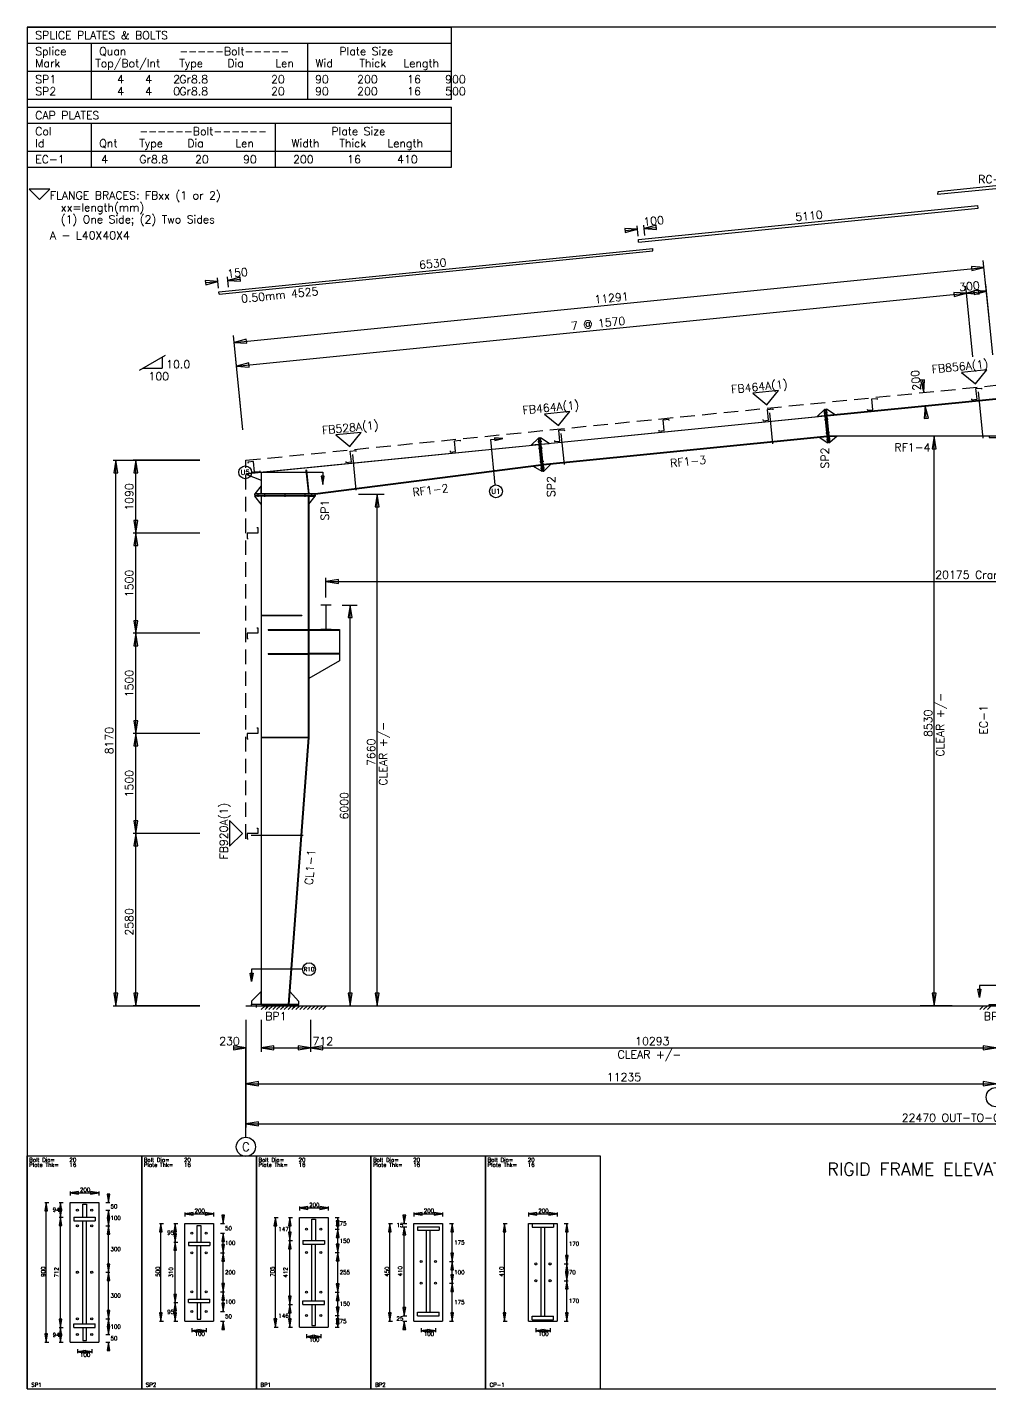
# Model space of a CAD drawing. Extents: x 0 to 28843, y 0 to 20396.
# Drawn here: x 0 to 14421, y 0 to 20396 of the extents above; entities that cross this region are included whole.
import ezdxf
from ezdxf.enums import TextEntityAlignment as Align

# ---------------------------------------------------------------- set-up
doc = ezdxf.new("R2010")
doc.units = 0
doc.linetypes.add('CONTIN', pattern=[0])
doc.linetypes.add('DASHED', pattern=[327.04, 218.04, -109])
doc.layers.get('0').update_dxf_attribs({"linetype": 'CONTIN'})
for name, color, linetype in [('1', 7, 'CONTIN'), ('10', 10, 'CONTIN'), ('11', 7, 'CONTIN'), ('12', 6, 'CONTIN'), ('13', 1, 'CONTIN'), ('14', 7, 'CONTIN'), ('15', 7, 'CONTIN'), ('2', 6, 'CONTIN'), ('22', 7, 'CONTIN'), ('3', 7, 'CONTIN'), ('5', 5, 'DASHED'), ('7', 7, 'CONTIN')]:
    doc.layers.add(name, color=color, linetype=linetype)
doc.styles.add('SIMPLEX', font='SIMPLEX')

# ---------------------------------------------------------------- blocks, each defined once
blk = doc.blocks.new('ARROWF')
for p, q in [((0, 0), (-187, 31)), ((-187, 31), (-187, -31)), ((-187, -31), (0, 0))]:
    blk.add_line(p, q)
blk = doc.blocks.new('EPBLK1')
for p, q in [((0, 0), (0, 1744.29041)), ((0, 1744.29041), (858.410645, 1744.29041)), ((858.410645, 1744.29041), (858.410645, 0)), ((321.903992, 348.858063), (321.903992, 1395.43237)), ((321.903992, 1395.43237), (536.506653, 1395.43237)), ((415.578033, 1286.12354), (415.578033, 1383.61755)), ((415.578033, 1383.61755), (442.832611, 1383.61755)), ((442.832611, 1383.61755), (442.832611, 1286.12354)), ((536.506653, 1395.43237), (536.506653, 348.858063)), ((348.729309, 1286.12354), (509.681335, 1286.12354)), ((348.729309, 1286.12354), (348.729309, 1258.86902)), ((348.729309, 1258.86902), (509.681335, 1258.86902)), ((415.578033, 485.421539), (415.578033, 1258.86902)), ((442.832611, 485.421539), (442.832611, 1258.86902)), ((509.681335, 1286.12354), (509.681335, 1258.86902)), ((348.729309, 485.421539), (509.681335, 485.421539)), ((348.729309, 458.167023), (348.729309, 485.421539)), ((348.729309, 458.167023), (509.681335, 458.167023)), ((415.578033, 458.167023), (415.578033, 360.67273)), ((442.832611, 360.67273), (442.832611, 458.167023)), ((509.681335, 458.167023), (509.681335, 485.421539)), ((321.903992, 348.858063), (536.506653, 348.858063)), ((415.578033, 360.67273), (442.832611, 360.67273)), ((0, 0), (858.410645, 0))]:
    blk.add_line(p, q)
for centre in [(375.554657, 1337.28943), (482.855988, 1337.28943), (375.554657, 1221.0033), (482.855988, 1221.0033), (375.554657, 872.145203), (482.855988, 872.145203), (375.554657, 523.287109), (482.855988, 523.287109), (375.554657, 407.001038), (482.855988, 407.001038)]:
    blk.add_circle(centre, 7.494998)
at = {"layer": '2'}
for p, q in [((321.903992, 1477.74097), (321.903992, 1447.76099)), ((321.903992, 1467.74768), (536.506653, 1467.74768)), ((536.506653, 1477.74097), (536.506653, 1447.76099)), ((608.822022, 1395.43237), (608.822022, 1455.33228)), ((132.030701, 1395.43237), (162.010696, 1395.43237)), ((142.024033, 348.858063), (142.024033, 1395.43237)), ((239.595276, 1395.43237), (269.575287, 1395.43237)), ((249.588608, 1286.12341), (249.588608, 1395.43237)), ((588.835388, 1395.43237), (618.815369, 1395.43237)), ((588.835388, 1337.28943), (618.815369, 1337.28943)), ((588.835388, 1337.28943), (618.815369, 1337.28943)), ((608.822022, 1221.0033), (608.822022, 1337.28943)), ((608.822022, 1277.3894), (608.822022, 1337.28943)), ((239.595276, 1286.12341), (269.575287, 1286.12341)), ((239.595276, 1286.12341), (269.575287, 1286.12341)), ((249.588608, 458.166931), (249.588608, 1286.12341)), ((588.835388, 1221.0033), (618.815369, 1221.0033)), ((588.835388, 1221.0033), (618.815369, 1221.0033)), ((608.822022, 872.145203), (608.822022, 1221.0033)), ((588.835388, 872.145203), (618.815369, 872.145203)), ((588.835388, 872.145203), (618.815369, 872.145203)), ((608.822022, 523.287109), (608.822022, 872.145203)), ((588.835388, 523.287109), (618.815369, 523.287109)), ((588.835388, 523.287109), (618.815369, 523.287109)), ((608.822022, 407.001038), (608.822022, 523.287109)), ((239.595276, 458.166931), (269.575287, 458.166931)), ((239.595276, 458.166931), (269.575287, 458.166931)), ((249.588608, 348.858063), (249.588608, 458.166931)), ((608.822022, 407.001038), (608.822022, 466.901062)), ((132.030701, 348.858063), (162.010696, 348.858063)), ((239.595276, 348.858063), (269.575287, 348.858063)), ((588.835388, 407.001038), (618.815369, 407.001038)), ((588.835388, 407.001038), (618.815369, 407.001038)), ((588.835388, 348.858063), (618.815369, 348.858063)), ((608.822022, 288.958038), (608.822022, 348.858063)), ((375.554657, 296.529358), (375.554657, 266.549347)), ((375.554657, 276.542694), (482.856018, 276.542694)), ((482.856018, 296.529358), (482.856018, 266.549347))]:
    blk.add_line(p, q, dxfattribs=at)
at = {"layer": '2', "xscale": 0.333, "yscale": 0.333, "zscale": 0.333}
for p, rotation in [((321.903992, 1467.74768), 180), ((608.822022, 1395.43237), 270), ((142.024033, 1395.43237), 90), ((249.588608, 1395.43237), 89.9999847), ((249.588608, 1286.12341), 270), ((608.822022, 1337.28943), 89.9999847), ((608.822022, 1337.28943), 450), ((249.588608, 1286.12341), 89.9999847), ((608.822022, 1221.0033), 270), ((608.822022, 1221.0033), 89.9999847), ((608.822022, 872.145203), 270), ((608.822022, 872.145203), 89.9999847), ((249.588608, 458.166931), 270), ((608.822022, 523.287109), 89.9999847), ((608.822022, 523.287109), 270), ((142.024033, 348.858063), 270), ((249.588608, 458.166931), 89.9999847), ((249.588608, 348.858063), 270), ((608.822022, 407.001038), 270), ((608.822022, 407.001038), 270), ((608.822022, 348.858063), 450), ((375.554657, 276.542694), 180)]:
    blk.add_blockref('ARROWF', p, dxfattribs=dict(at, rotation=rotation))
for p in [(536.506653, 1467.74768), (482.856018, 276.542694)]:
    blk.add_blockref('ARROWF', p, dxfattribs=at)
at = {"layer": '11', "style": 'SIMPLEX'}
for s, p in [('Bolt Dia=', (14.989995, 1699.32043)), ('Plate Thk=', (14.989995, 1661.84546)), ('20', (316.059906, 1699.32043)), ('16', (316.059906, 1661.84546)), ('200', (395.477844, 1475.24268)), ('50', (623.812012, 1351.37085)), ('100', (623.812012, 1264.15637)), ('300', (623.812012, 1031.58435)), ('300', (623.812012, 682.726135)), ('100', (623.812012, 450.154114)), ('50', (623.812012, 362.939545)), ('100', (395.477844, 239.067703)), ('SP1', (29.97999, 14.989995))]:
    blk.add_text(s, height=29.97999, dxfattribs=at).set_placement(p)
for p in [(242.093628, 1340.77783), (242.093628, 403.512512)]:
    blk.add_text('94', height=29.97999, dxfattribs=at).set_placement(p, align=Align.MIDDLE_RIGHT)
blk.add_text('900', height=29.97999, rotation=90, dxfattribs=at).set_placement((134.529038, 838.417725))
blk.add_text('712', height=29.97999, rotation=90, dxfattribs=at).set_placement((242.093628, 872.145203), align=Align.BOTTOM_CENTER)
blk = doc.blocks.new('EPBLK2')
for p, q in [((0, 0), (0, 1744.29041)), ((0, 1744.29041), (858.410645, 1744.29041)), ((858.410645, 1744.29041), (858.410645, 0)), ((321.903992, 505.844177), (321.903992, 1238.44604)), ((321.903992, 1238.44604), (536.506653, 1238.44604)), ((536.506653, 1238.44604), (536.506653, 505.844177)), ((415.578033, 1099.25171), (415.578033, 1223.55957)), ((415.578033, 1223.55957), (442.832611, 1223.55957)), ((442.832611, 1223.55957), (442.832611, 1099.25171)), ((348.729309, 1099.25171), (509.681335, 1099.25171)), ((348.729309, 1099.25171), (348.729309, 1071.99719)), ((348.729309, 1071.99719), (509.681335, 1071.99719)), ((415.578033, 672.293091), (415.578033, 1071.99719)), ((442.832611, 672.293091), (442.832611, 1071.99719)), ((509.681335, 1099.25171), (509.681335, 1071.99719)), ((348.729309, 672.293091), (509.681335, 672.293091)), ((348.729309, 645.038574), (348.729309, 672.293091)), ((348.729309, 645.038574), (509.681335, 645.038574)), ((415.578033, 645.038452), (415.578033, 520.730713)), ((442.832611, 520.730713), (442.832611, 645.038452)), ((509.681335, 645.038574), (509.681335, 672.293091)), ((415.578033, 520.730713), (442.832611, 520.730713)), ((321.903992, 505.844177), (536.506653, 505.844177)), ((0, 0), (858.410645, 0))]:
    blk.add_line(p, q)
for centre in [(375.554657, 1165.18591), (482.855988, 1165.18591), (375.554657, 1018.66553), (482.855988, 1018.66553), (375.554657, 725.624817), (482.855988, 725.624817), (375.554657, 579.104431), (482.855988, 579.104431)]:
    blk.add_circle(centre, 7.494998)
at = {"layer": '2'}
for p, q in [((132.030701, 1238.44604), (162.010696, 1238.44604)), ((142.024033, 505.844177), (142.024033, 1238.44604)), ((239.595276, 1238.44604), (269.575287, 1238.44604)), ((249.588608, 1099.25183), (249.588608, 1238.44604)), ((321.903992, 1320.75476), (321.903992, 1290.77478)), ((321.903992, 1310.76147), (536.506653, 1310.76147)), ((536.506653, 1320.75476), (536.506653, 1290.77478)), ((588.835388, 1238.44604), (618.815369, 1238.44604)), ((608.822022, 1238.44604), (608.822022, 1298.34607)), ((588.835388, 1165.18591), (618.815369, 1165.18591)), ((588.835388, 1165.18591), (618.815369, 1165.18591)), ((608.822022, 1018.66553), (608.822022, 1165.18591)), ((608.822022, 1105.28589), (608.822022, 1165.18591)), ((239.595276, 1099.25183), (269.575287, 1099.25183)), ((239.595276, 1099.25183), (269.575287, 1099.25183)), ((249.588608, 645.038574), (249.588608, 1099.25183)), ((588.835388, 1018.66553), (618.815369, 1018.66553)), ((588.835388, 1018.66553), (618.815369, 1018.66553)), ((608.822022, 725.624817), (608.822022, 1018.66553)), ((588.835388, 725.624817), (618.815369, 725.624817)), ((588.835388, 725.624817), (618.815369, 725.624817)), ((608.822022, 579.104431), (608.822022, 725.624817)), ((239.595276, 645.038574), (269.575287, 645.038574)), ((239.595276, 645.038574), (269.575287, 645.038574)), ((249.588608, 505.844177), (249.588608, 645.038574)), ((608.822022, 579.104431), (608.822022, 639.004456)), ((588.835388, 579.104431), (618.815369, 579.104431)), ((588.835388, 579.104431), (618.815369, 579.104431)), ((132.030701, 505.844177), (162.010696, 505.844177)), ((239.595276, 505.844177), (269.575287, 505.844177)), ((375.554657, 453.515533), (375.554657, 423.535522)), ((375.554657, 433.52887), (482.856018, 433.52887)), ((482.856018, 453.515533), (482.856018, 423.535522)), ((588.835388, 505.844177), (618.815369, 505.844177)), ((608.822022, 445.944183), (608.822022, 505.844177))]:
    blk.add_line(p, q, dxfattribs=at)
at = {"layer": '2', "xscale": 0.333, "yscale": 0.333, "zscale": 0.333}
for p, rotation in [((142.024033, 1238.44604), 90), ((249.588608, 1238.44604), 89.9999847), ((321.903992, 1310.76147), 180), ((608.822022, 1238.44604), 270), ((249.588608, 1099.25183), 270), ((608.822022, 1165.18591), 89.9999847), ((608.822022, 1165.18591), 450), ((249.588608, 1099.25183), 89.9999847), ((608.822022, 1018.66553), 270), ((608.822022, 1018.66553), 89.9999847), ((608.822022, 725.624817), 89.9999847), ((608.822022, 725.624817), 270), ((249.588608, 645.038574), 89.9999847), ((249.588608, 645.038574), 270), ((608.822022, 579.104431), 270), ((608.822022, 579.104431), 270), ((142.024033, 505.844177), 270), ((249.588608, 505.844177), 270), ((375.554657, 433.52887), 180), ((608.822022, 505.844177), 450)]:
    blk.add_blockref('ARROWF', p, dxfattribs=dict(at, rotation=rotation))
for p in [(536.506653, 1310.76147), (482.856018, 433.52887)]:
    blk.add_blockref('ARROWF', p, dxfattribs=at)
at = {"layer": '11', "style": 'SIMPLEX'}
for s, p in [('Bolt Dia=', (14.989995, 1699.32043)), ('Plate Thk=', (14.989995, 1661.84546)), ('20', (316.059906, 1699.32043)), ('16', (316.059906, 1661.84546)), ('200', (395.477844, 1318.25647)), ('50', (623.812012, 1186.82605)), ('100', (623.812012, 1076.93579)), ('200', (623.812012, 857.155212)), ('100', (623.812012, 637.374634)), ('50', (623.812012, 527.484375)), ('100', (395.477844, 396.053864)), ('SP2', (29.97999, 14.989995))]:
    blk.add_text(s, height=29.97999, dxfattribs=at).set_placement(p)
for p in [(242.093628, 1168.849), (242.093628, 575.441406)]:
    blk.add_text('95', height=29.97999, dxfattribs=at).set_placement(p, align=Align.MIDDLE_RIGHT)
blk.add_text('500', height=29.97999, rotation=90, dxfattribs=at).set_placement((134.529038, 838.417725))
blk.add_text('310', height=29.97999, rotation=90, dxfattribs=at).set_placement((242.093628, 872.145203), align=Align.BOTTOM_CENTER)
blk = doc.blocks.new('EPBLK3')
for p, q in [((0, 0), (0, 1744.29041)), ((0, 1744.29041), (858.410645, 1744.29041)), ((858.410645, 1744.29041), (858.410645, 0)), ((321.903992, 462.347412), (321.903992, 1281.94299)), ((321.903992, 1281.94299), (536.506653, 1281.94299)), ((415.578033, 1111.00256), (415.578033, 1270.12842)), ((415.578033, 1270.12842), (442.832611, 1270.12842)), ((442.832611, 1270.12842), (442.832611, 1111.00256)), ((536.506653, 1281.94299), (536.506653, 462.347412)), ((348.729309, 1111.00256), (509.681335, 1111.00256)), ((348.729309, 1111.00256), (348.729309, 1083.74805)), ((348.729309, 1083.74805), (509.681335, 1083.74805)), ((415.578033, 659.135437), (415.578033, 1083.74805)), ((442.832611, 659.135437), (442.832611, 1083.74805)), ((509.681335, 1111.00256), (509.681335, 1083.74805)), ((348.729309, 659.135437), (509.681335, 659.135437)), ((348.729309, 631.88092), (348.729309, 659.135437)), ((348.729309, 631.88092), (509.681335, 631.88092)), ((415.578033, 631.88092), (415.578033, 474.162048)), ((442.832611, 474.162048), (442.832611, 631.88092)), ((509.681335, 631.88092), (509.681335, 659.135437)), ((321.903992, 462.347412), (536.506653, 462.347412)), ((415.578033, 474.162048), (442.832611, 474.162048)), ((0, 0), (858.410645, 0))]:
    blk.add_line(p, q)
for centre in [(375.554657, 1194.72839), (482.855988, 1194.72839), (375.554657, 1020.29944), (482.855988, 1020.29944), (375.554657, 723.990967), (482.855988, 723.990967), (375.554657, 549.56189), (482.855988, 549.56189)]:
    blk.add_circle(centre, 7.494998)
at = {"layer": '2'}
for p, q in [((321.903992, 1364.25171), (321.903992, 1334.27173)), ((321.903992, 1354.25842), (536.506653, 1354.25842)), ((536.506653, 1364.25171), (536.506653, 1334.27173)), ((132.030701, 1281.94299), (162.010696, 1281.94299)), ((142.024033, 462.347412), (142.024033, 1281.94299)), ((239.595276, 1281.94299), (269.575287, 1281.94299)), ((249.588608, 1111.00256), (249.588608, 1281.94299)), ((588.835388, 1281.94299), (618.815369, 1281.94299)), ((608.822022, 1194.72839), (608.822022, 1281.94299)), ((588.835388, 1194.72839), (618.815369, 1194.72839)), ((588.835388, 1194.72839), (618.815369, 1194.72839)), ((608.822022, 1020.29944), (608.822022, 1194.72839)), ((239.595276, 1111.00256), (269.575287, 1111.00256)), ((239.595276, 1111.00256), (269.575287, 1111.00256)), ((249.588608, 631.880859), (249.588608, 1111.00256)), ((588.835388, 1020.29944), (618.815369, 1020.29944)), ((588.835388, 1020.29944), (618.815369, 1020.29944)), ((608.822022, 723.990967), (608.822022, 1020.29944)), ((588.835388, 723.990967), (618.815369, 723.990967)), ((588.835388, 723.990967), (618.815369, 723.990967)), ((608.822022, 549.56189), (608.822022, 723.990967)), ((239.595276, 631.880859), (269.575287, 631.880859)), ((239.595276, 631.880859), (269.575287, 631.880859)), ((249.588608, 462.347412), (249.588608, 631.880859)), ((588.835388, 549.56189), (618.815369, 549.56189)), ((588.835388, 549.56189), (618.815369, 549.56189)), ((608.822022, 462.347412), (608.822022, 549.56189)), ((132.030701, 462.347412), (162.010696, 462.347412)), ((239.595276, 462.347412), (269.575287, 462.347412)), ((375.554657, 410.018677), (375.554657, 380.038666)), ((482.856018, 410.018677), (482.856018, 380.038666)), ((588.835388, 462.347412), (618.815369, 462.347412)), ((375.554657, 390.032013), (482.856018, 390.032013))]:
    blk.add_line(p, q, dxfattribs=at)
at = {"layer": '2', "xscale": 0.333, "yscale": 0.333, "zscale": 0.333}
for p, rotation in [((321.903992, 1354.25842), 180), ((142.024033, 1281.94299), 90), ((249.588608, 1281.94299), 89.9999847), ((608.822022, 1281.94299), 89.9999847), ((608.822022, 1194.72839), 270), ((249.588608, 1111.00256), 270), ((608.822022, 1194.72839), 89.9999847), ((249.588608, 1111.00256), 89.9999847), ((608.822022, 1020.29944), 89.9999847), ((608.822022, 1020.29944), 270), ((608.822022, 723.990967), 89.9999847), ((608.822022, 723.990967), 270), ((249.588608, 631.880859), 89.9999847), ((249.588608, 631.880859), 270), ((142.024033, 462.347412), 270), ((249.588608, 462.347412), 270), ((608.822022, 549.56189), 89.9999847), ((608.822022, 549.56189), 270), ((608.822022, 462.347412), 270), ((375.554657, 390.032013), 180)]:
    blk.add_blockref('ARROWF', p, dxfattribs=dict(at, rotation=rotation))
for p in [(536.506653, 1354.25842), (482.856018, 390.032013)]:
    blk.add_blockref('ARROWF', p, dxfattribs=at)
at = {"layer": '11', "style": 'SIMPLEX'}
for s, p in [('Bolt Dia=', (14.989995, 1699.32043)), ('Plate Thk=', (14.989995, 1661.84546)), ('20', (316.059906, 1699.32043)), ('16', (316.059906, 1661.84546)), ('200', (395.477844, 1361.75342)), ('75', (623.812012, 1223.3457)), ('150', (623.812012, 1092.52405)), ('255', (623.812012, 857.155212)), ('150', (623.812012, 621.786438)), ('75', (623.812012, 490.964691)), ('100', (395.477844, 352.557007)), ('BP1', (29.97999, 14.989995))]:
    blk.add_text(s, height=29.97999, dxfattribs=at).set_placement(p)
for s, p in [('147', (242.093628, 1196.47278)), ('146', (242.093628, 547.114136))]:
    blk.add_text(s, height=29.97999, dxfattribs=at).set_placement(p, align=Align.MIDDLE_RIGHT)
blk.add_text('705', height=29.97999, rotation=90, dxfattribs=at).set_placement((134.529038, 838.417725))
blk.add_text('412', height=29.97999, rotation=90, dxfattribs=at).set_placement((242.093628, 871.44165), align=Align.BOTTOM_CENTER)
blk = doc.blocks.new('EPBLK4')
for p, q in [((0, 0), (0, 1744.29041)), ((0, 1744.29041), (858.410645, 1744.29041)), ((858.410645, 1744.29041), (858.410645, 0)), ((321.903992, 505.844177), (321.903992, 1238.44604)), ((321.903992, 1238.44604), (536.506653, 1238.44604)), ((536.506653, 1238.44604), (536.506653, 505.844177)), ((348.729309, 1214.02612), (509.681335, 1214.02612)), ((348.729309, 1214.02612), (348.729309, 1186.77148)), ((348.729309, 1186.77148), (509.681335, 1186.77148)), ((415.578033, 573.798828), (415.578033, 1186.77148)), ((442.832611, 573.798828), (442.832611, 1186.77148)), ((509.681335, 1214.02612), (509.681335, 1186.77148)), ((348.729309, 573.798828), (509.681335, 573.798828)), ((348.729309, 546.544312), (348.729309, 573.798828)), ((348.729309, 546.544312), (509.681335, 546.544312)), ((509.681335, 546.544312), (509.681335, 573.798828)), ((321.903992, 505.844177), (536.506653, 505.844177)), ((0, 0), (858.410645, 0))]:
    blk.add_line(p, q)
for centre in [(375.554657, 953.545471), (482.855988, 953.545471), (375.554657, 790.744934), (482.855988, 790.744934)]:
    blk.add_circle(centre, 7.494998)
at = {"layer": '2'}
for p, q in [((132.030701, 1238.44604), (162.010696, 1238.44604)), ((142.024033, 505.844177), (142.024033, 1238.44604)), ((239.595276, 1238.44604), (269.575287, 1238.44604)), ((249.588608, 1238.44604), (249.588638, 1298.34607)), ((321.903992, 1320.75476), (321.903992, 1290.77478)), ((321.903992, 1310.76147), (536.506653, 1310.76147)), ((536.506653, 1320.75476), (536.506653, 1290.77478)), ((588.835388, 1238.44604), (618.815369, 1238.44604)), ((608.822022, 953.545471), (608.822022, 1238.44604)), ((239.595276, 1214.02612), (269.575287, 1214.02612)), ((239.595276, 1214.02612), (269.575287, 1214.02612)), ((249.588593, 1154.1261), (249.588608, 1214.02612)), ((249.588608, 546.544312), (249.588608, 1214.02612)), ((588.835388, 953.545471), (618.815369, 953.545471)), ((588.835388, 953.545471), (618.815369, 953.545471)), ((608.822022, 790.744934), (608.822022, 953.545471)), ((588.835388, 790.744934), (618.815369, 790.744934)), ((588.835388, 790.744934), (618.815369, 790.744934)), ((608.822022, 505.844177), (608.822022, 790.744934)), ((239.595276, 546.544312), (269.575287, 546.544312)), ((239.595276, 546.544312), (269.575287, 546.544312)), ((249.588608, 546.544312), (249.588638, 606.444336)), ((132.030701, 505.844177), (162.010696, 505.844177)), ((239.595276, 505.844177), (269.575287, 505.844177)), ((249.588593, 445.944183), (249.588608, 505.844177)), ((375.554657, 453.515533), (375.554657, 423.535522)), ((375.554657, 433.52887), (482.856018, 433.52887)), ((482.856018, 453.515533), (482.856018, 423.535522)), ((588.835388, 505.844177), (618.815369, 505.844177))]:
    blk.add_line(p, q, dxfattribs=at)
at = {"layer": '2', "xscale": 0.333, "yscale": 0.333, "zscale": 0.333}
for p, rotation in [((142.024033, 1238.44604), 90), ((249.588608, 1238.44604), 270), ((321.903992, 1310.76147), 180), ((608.822022, 1238.44604), 89.9999847), ((249.588608, 1214.02612), 89.9999847), ((249.588608, 1214.02612), 450), ((608.822022, 953.545471), 89.9999847), ((608.822022, 953.545471), 270), ((608.822022, 790.744934), 270), ((608.822022, 790.744934), 89.9999847), ((142.024033, 505.844177), 270), ((249.588608, 546.544312), 270), ((249.588608, 546.544312), 270), ((608.822022, 505.844177), 270), ((249.588608, 505.844177), 450), ((375.554657, 433.52887), 180)]:
    blk.add_blockref('ARROWF', p, dxfattribs=dict(at, rotation=rotation))
for p in [(536.506653, 1310.76147), (482.856018, 433.52887)]:
    blk.add_blockref('ARROWF', p, dxfattribs=at)
at = {"layer": '11', "style": 'SIMPLEX'}
for s, p in [('Bolt Dia=', (14.989995, 1699.32043)), ('Plate Thk=', (14.989995, 1661.84546)), ('20', (316.059906, 1699.32043)), ('16', (316.059906, 1661.84546)), ('200', (395.477844, 1318.25647)), ('175', (623.812012, 1081.00586)), ('100', (623.812012, 857.155212)), ('175', (623.812012, 633.304626)), ('100', (395.477844, 396.053864)), ('BP2', (29.97999, 14.989995))]:
    blk.add_text(s, height=29.97999, dxfattribs=at).set_placement(p)
for s, p in [('15', (242.093628, 1226.23608)), ('25', (242.093628, 526.194214))]:
    blk.add_text(s, height=29.97999, dxfattribs=at).set_placement(p, align=Align.MIDDLE_RIGHT)
blk.add_text('450', height=29.97999, rotation=90, dxfattribs=at).set_placement((134.529038, 838.417725))
blk.add_text('410', height=29.97999, rotation=90, dxfattribs=at).set_placement((242.093628, 880.285278), align=Align.BOTTOM_CENTER)
blk = doc.blocks.new('EPBLK5')
for p, q in [((0, 0), (0, 1744.29041)), ((0, 1744.29041), (858.410645, 1744.29041)), ((858.410645, 1744.29041), (858.410645, 0)), ((321.903992, 505.844177), (321.903992, 1238.44604)), ((321.903992, 1238.44604), (536.506653, 1238.44604)), ((348.729309, 1238.44604), (509.681335, 1238.44604)), ((348.729309, 1238.44604), (348.729309, 1211.19153)), ((509.681335, 1238.44604), (509.681335, 1211.19153)), ((536.506653, 1238.44604), (536.506653, 505.844177)), ((348.729309, 1211.19153), (509.681335, 1211.19153)), ((415.578033, 542.926331), (415.578033, 1211.19153)), ((442.832611, 542.926331), (442.832611, 1211.19153)), ((348.729309, 542.926331), (509.681335, 542.926331)), ((348.729309, 515.671814), (348.729309, 542.926331)), ((348.729309, 515.671814), (509.681335, 515.671814)), ((509.681335, 515.671814), (509.681335, 542.926331)), ((321.903992, 505.844177), (536.506653, 505.844177)), ((0, 0), (858.410645, 0))]:
    blk.add_line(p, q)
for centre in [(375.554657, 934.684387), (482.855988, 934.684387), (375.554657, 809.606018), (482.855988, 809.606018)]:
    blk.add_circle(centre, 7.494998)
at = {"layer": '2'}
for p, q in [((132.030701, 1238.44604), (162.010696, 1238.44604)), ((142.024033, 505.844177), (142.024033, 1238.44604)), ((321.903992, 1320.75476), (321.903992, 1290.77478)), ((321.903992, 1310.76147), (536.506653, 1310.76147)), ((536.506653, 1320.75476), (536.506653, 1290.77478)), ((588.835388, 1238.44604), (618.815369, 1238.44604)), ((608.822022, 934.684387), (608.822022, 1238.44604)), ((588.835388, 934.684387), (618.815369, 934.684387)), ((588.835388, 934.684387), (618.815369, 934.684387)), ((608.822022, 809.606018), (608.822022, 934.684387)), ((588.835388, 809.606018), (618.815369, 809.606018)), ((588.835388, 809.606018), (618.815369, 809.606018)), ((608.822022, 505.844177), (608.822022, 809.606018)), ((132.030701, 505.844177), (162.010696, 505.844177)), ((375.554657, 453.515533), (375.554657, 423.535522)), ((375.554657, 433.52887), (482.856018, 433.52887)), ((482.856018, 453.515533), (482.856018, 423.535522)), ((588.835388, 505.844177), (618.815369, 505.844177))]:
    blk.add_line(p, q, dxfattribs=at)
at = {"layer": '2', "xscale": 0.333, "yscale": 0.333, "zscale": 0.333}
for p, rotation in [((142.024033, 1238.44604), 90), ((321.903992, 1310.76147), 180), ((608.822022, 1238.44604), 89.9999847), ((608.822022, 934.684387), 89.9999847), ((608.822022, 934.684387), 270), ((608.822022, 809.606018), 270), ((608.822022, 809.606018), 89.9999847), ((142.024033, 505.844177), 270), ((608.822022, 505.844177), 270), ((375.554657, 433.52887), 180)]:
    blk.add_blockref('ARROWF', p, dxfattribs=dict(at, rotation=rotation))
for p in [(536.506653, 1310.76147), (482.856018, 433.52887)]:
    blk.add_blockref('ARROWF', p, dxfattribs=at)
at = {"layer": '11', "style": 'SIMPLEX'}
for s, p in [('Bolt Dia=', (14.989995, 1699.32043)), ('Plate Thk=', (14.989995, 1661.84546)), ('20', (316.059906, 1699.32043)), ('16', (316.059906, 1661.84546)), ('200', (395.477844, 1318.25647)), ('170', (623.812012, 1071.57532)), ('70', (623.812012, 857.155212)), ('170', (623.812012, 642.735107)), ('100', (395.477844, 396.053864)), ('CP-1', (29.97999, 14.989995))]:
    blk.add_text(s, height=29.97999, dxfattribs=at).set_placement(p)
blk.add_text('410', height=29.97999, rotation=90, dxfattribs=at).set_placement((134.529038, 838.417725))
blk = doc.blocks.new('WSECTN')
for p, q in [((-76.2, 25.4), (76.2, 25.4)), ((0, 0), (0, 25.4)), ((-76.2, 0), (76.2, 0))]:
    blk.add_line(p, q)
blk = doc.blocks.new('ZCOL')
for p, q in [((10.2, 0), (0, 0)), ((0, 0), (0, -25.4)), ((10.2, -2.5), (10.2, 0)), ((-10.2, -25.4), (-10.2, -22.9)), ((0, -25.4), (-10.2, -25.4))]:
    blk.add_line(p, q)
blk = doc.blocks.new('MARKER')
for p, q in [((191.871948, 191.871948), (-191.87193, 191.871948)), ((-191.87193, 191.871948), (0, 0)), ((0, 0), (191.871948, 191.871948))]:
    blk.add_line(p, q)
blk = doc.blocks.new('CUTFRM')
for p, q in [((0, 0), (0, -25.4)), ((0, -25.4), (-182.27837, -25.4))]:
    blk.add_line(p, q)
blk = doc.blocks.new('ARROWPF')
for p, q in [((0, 0), (-125, 21)), ((-125, 21), (-125, -21)), ((-125, -21), (0, 0))]:
    blk.add_line(p, q)
blk = doc.blocks.new('FRAME1')
at = {"layer": '1'}
for p, q in [((10363.3906, 12155.2715), (11234.999, 12242.4316)), ((11234.999, 12279.9639), (10367.1816, 12193.1816)), ((10367.1816, 12193.1816), (10363.3906, 12155.2715)), ((5880.77588, 11476.5098), (10965.8135, 11985.0137)), ((5884.56641, 11438.5996), (10969.6045, 11947.1035)), ((10969.6045, 11947.1035), (10965.8135, 11985.0137)), ((5884.56641, 11438.5996), (5880.77588, 11476.5098)), ((-403.24307, 10694.9482), (6094.94775, 11344.7676)), ((-399.452, 10657.0381), (6098.73877, 11306.8574)), ((6098.73877, 11306.8574), (6094.94775, 11344.7676)), ((-399.452, 10657.0381), (-403.24307, 10694.9482)), ((10969.5957, 9195.17285), (11038.9336, 8501.79492)), ((11234.5029, 9092.45215), (8708.06738, 8839.80957)), ((8708.56543, 8834.83301), (11235, 9087.47754)), ((8708.56543, 8834.83301), (11235, 9087.47754)), ((4424.33301, 8411.43555), (8676.22656, 8836.625)), ((8676.72363, 8831.65039), (4424.83105, 8406.45996)), ((8676.72363, 8831.65039), (4424.83105, 8406.45996)), ((7844.88135, 8882.70117), (7891.31689, 8418.34766)), ((8556.82129, 8824.68457), (8666.77344, 8931.1543)), ((8676.22656, 8836.625), (8556.82129, 8824.68457)), ((8659.11133, 8880.13867), (8716.22656, 8885.84961)), ((8659.11133, 8880.13867), (8716.22656, 8885.84961)), ((8682.69434, 8932.74609), (8666.77344, 8931.1543)), ((8716.52539, 8433.63477), (8666.77344, 8931.1543)), ((8666.77344, 8931.1543), (8666.77344, 8931.1543)), ((8676.22656, 8836.625), (8666.77344, 8931.1543)), ((8669.06152, 8780.63477), (8726.17773, 8786.34668)), ((8669.06152, 8780.63477), (8726.17773, 8786.34668)), ((8676.72363, 8831.65039), (8676.22656, 8836.625)), ((8676.72363, 8831.65039), (8706.57422, 8533.13867)), ((8682.69434, 8932.74609), (8698.61426, 8934.33789)), ((8682.69434, 8932.74609), (8732.44629, 8435.22656)), ((8682.69434, 8932.74609), (8732.44629, 8435.22656)), ((8748.36621, 8436.81934), (8698.61426, 8934.33789)), ((8827.47168, 8851.74902), (8698.61426, 8934.33789)), ((8698.61426, 8934.33789), (8698.61426, 8934.33789)), ((8708.06738, 8839.80957), (8698.61426, 8934.33789)), ((8708.06738, 8839.80957), (8827.47168, 8851.74902)), ((8708.56543, 8834.83301), (8708.06738, 8839.80957)), ((8738.5752, 8534.73047), (8708.56543, 8834.83301)), ((4720.16504, 8570.22949), (4766.6001, 8105.87646)), ((8688.96289, 8581.62598), (8746.07813, 8587.33887)), ((8688.96289, 8581.62598), (8746.07813, 8587.33887)), ((10, 7970.00195), (4392.49219, 8408.25098)), ((4392.98877, 8403.27637), (10.498, 7965.02637)), ((4392.98877, 8403.27637), (236, 7987.57813)), ((4273.08691, 8396.31055), (4383.03906, 8502.78027)), ((4392.49219, 8408.25098), (4273.08691, 8396.31055)), ((4375.37695, 8451.76465), (4432.49219, 8457.47559)), ((4375.37695, 8451.76465), (4432.49219, 8457.47559)), ((4398.95898, 8504.37207), (4383.03906, 8502.78027)), ((4432.79102, 8005.26074), (4383.03906, 8502.78027)), ((4383.03906, 8502.78027), (4383.03906, 8502.78027)), ((4392.49219, 8408.25098), (4383.03906, 8502.78027)), ((4392.98877, 8403.27637), (4392.49219, 8408.25098)), ((4392.98877, 8403.27637), (4422.88672, 8104.29736)), ((4398.95898, 8504.37207), (4414.87988, 8505.96484)), ((4398.95898, 8504.37207), (4448.71191, 8006.85303)), ((4398.95898, 8504.37207), (4448.71191, 8006.85303)), ((4464.63184, 8008.44434), (4414.87988, 8505.96484)), ((4543.73633, 8423.37598), (4414.87988, 8505.96484)), ((4414.87988, 8505.96484), (4414.87988, 8505.96484)), ((4424.33301, 8411.43555), (4414.87988, 8505.96484)), ((4424.33301, 8411.43555), (4543.73633, 8423.37598)), ((4424.83105, 8406.45996), (4424.33301, 8411.43555)), ((4454.68213, 8107.94922), (4424.83105, 8406.45996)), ((8706.57422, 8533.13867), (4454.68213, 8107.94922)), ((8706.57422, 8533.13867), (4454.68213, 8107.94922)), ((4455.18018, 8102.97412), (8707.07227, 8528.16406)), ((8707.07227, 8528.16406), (8587.66797, 8516.22363)), ((8587.66797, 8516.22363), (8716.52539, 8433.63477)), ((8698.91309, 8482.12402), (8756.0293, 8487.83496)), ((8698.91309, 8482.12402), (8756.0293, 8487.83496)), ((8706.57422, 8533.13867), (8707.07227, 8528.16406)), ((8707.07227, 8528.16406), (8716.52539, 8433.63477)), ((8732.44629, 8435.22656), (8716.52539, 8433.63477)), ((8716.52539, 8433.63477), (8716.52539, 8433.63477)), ((8732.44629, 8435.22656), (8748.36621, 8436.81934)), ((8738.5752, 8534.73047), (13731.3906, 8534.73047)), ((8739.0752, 8534.73047), (13730.8877, 8534.73047)), ((8739.0752, 8534.73047), (8739.0752, 8529.73145)), ((13730.8877, 8529.73145), (8739.0752, 8529.73145)), ((8739.07617, 8529.73145), (8859.6748, 8529.73145)), ((8739.07617, 8529.73145), (8748.36621, 8436.81934)), ((8859.6748, 8529.73145), (8748.36621, 8436.81934)), ((8748.36621, 8436.81934), (8748.36621, 8436.81934)), ((11135, 8529.73047), (11135, 8513.73047)), ((11135, 8513.73047), (11334.999, 8513.73047)), ((1595.44971, 8257.75781), (1649.12158, 7721.0415)), ((4385.32813, 8352.26172), (4442.44287, 8357.97266)), ((4385.32813, 8352.26172), (4442.44287, 8357.97266)), ((4405.229, 8153.25244), (4462.34277, 8158.96533)), ((4405.229, 8153.25244), (4462.34277, 8158.96533)), ((231, 7987.07861), (1, 7964.07764)), ((1, 7964.07764), (231, 7872.07813)), ((10.498, 7965.02637), (10, 7970.00195)), ((236, 7987.07861), (231, 7987.07861)), ((231, 7987.07861), (231, 7665.38184)), ((236, 7665.38184), (236, 7987.57813)), ((236, 7665.38184), (236, 7987.07861)), ((906.162964, 8023.89355), (900.193054, 8023.29688)), ((906.162964, 8023.89355), (900.193054, 8023.29688)), ((900.193054, 8023.29688), (936.015015, 7665.08398)), ((900.193054, 8023.29688), (936.015015, 7665.08398)), ((906.162964, 8023.89355), (941.984924, 7665.68066)), ((906.162964, 8023.89355), (941.984924, 7665.68066)), ((4422.88672, 8104.29736), (1038.99988, 7665.38184)), ((4422.74219, 8104.27881), (1038.99988, 7665.38184)), ((1039.64294, 7660.42383), (4423.38477, 8099.31885)), ((4423.38477, 8099.31885), (4304.33105, 8083.87793)), ((4304.33105, 8083.87793), (4432.79102, 8005.26074)), ((4415.1792, 8053.75), (4472.29395, 8059.46045)), ((4415.1792, 8053.75), (4472.29395, 8059.46045)), ((4422.74219, 8104.27881), (4423.38477, 8099.31885)), ((4423.38477, 8099.31885), (4432.79102, 8005.26074)), ((4448.71191, 8006.85303), (4432.79102, 8005.26074)), ((4432.79102, 8005.26074), (4432.79102, 8005.26074)), ((4448.71191, 8006.85303), (4464.63184, 8008.44434)), ((4454.68213, 8107.94922), (4454.68213, 8107.94922)), ((4454.68213, 8107.94922), (4455.18018, 8102.97412)), ((4455.18018, 8102.97412), (4574.58398, 8114.91455)), ((4455.18018, 8102.97412), (4464.63184, 8008.44434)), ((4574.58398, 8114.91455), (4464.63184, 8008.44434)), ((4464.63184, 8008.44434), (4464.63184, 8008.44434)), ((231, 7785.38184), (136, 7665.38184)), ((231, 7665.38184), (231, 7785.38184)), ((1036, 7665.38184), (136, 7665.38184)), ((136, 7649.38281), (136, 7665.38184)), ((136, 7665.38184), (136, 7665.38184)), ((231, 7665.38184), (136, 7665.38184)), ((136, 7649.38281), (1036, 7649.38281)), ((136, 7649.38281), (136, 7633.38281)), ((136, 7649.38281), (1036, 7649.38281)), ((1036, 7633.38281), (136, 7633.38281)), ((229.999985, 7513.38232), (136, 7633.38281)), ((136, 7633.38281), (136, 7633.38281)), ((229.999985, 7633.38281), (136, 7633.38281)), ((186, 7620.68311), (186, 7678.08301)), ((186, 7620.68311), (186, 7678.08301)), ((236, 7633.38281), (229.999985, 7633.38281)), ((229.999985, 7633.38281), (229.999985, 16)), ((229.999985, 7633.38281), (229.999985, 7513.38232)), ((236, 7665.38184), (231, 7665.38184)), ((1038.99988, 7665.38184), (236, 7665.38184)), ((936, 7633.38281), (236, 7633.38281)), ((236, 4015.99976), (236, 7633.38281)), ((236, 16), (236, 7633.38281)), ((286, 7620.68311), (286, 7678.08301)), ((286, 7620.68311), (286, 7678.08301)), ((586, 7620.68311), (586, 7678.08301)), ((586, 7620.68311), (586, 7678.08301)), ((886, 7620.68311), (886, 7678.08301)), ((886, 7620.68311), (886, 7678.08301)), ((936, 4015.99976), (936, 7633.38281)), ((936, 7633.38281), (936, 7633.38281)), ((936, 4015.99976), (936, 7633.38281)), ((936, 7633.38281), (941.999939, 7633.38281)), ((941.984924, 7665.68066), (936.015015, 7665.08398)), ((941.984924, 7665.68066), (936.015015, 7665.08398)), ((941.999939, 7633.38281), (941.999939, 4015.99976)), ((941.999939, 7633.38281), (941.999939, 7513.38232)), ((941.999939, 7513.38232), (1036, 7633.38281)), ((941.999939, 7633.38281), (1036, 7633.38281)), ((986, 7620.68311), (986, 7678.08301)), ((986, 7620.68311), (986, 7678.08301)), ((1036, 7649.38281), (1036, 7665.38184)), ((1036, 7649.38281), (1036, 7633.38281)), ((1036, 7633.38281), (1036, 7633.38281)), ((1038.99988, 7665.38184), (1039.64294, 7660.42383)), ((236, 5850), (836, 5850)), ((236, 5850), (236, 5844)), ((236, 5850), (836, 5850)), ((236, 5850), (236, 5844)), ((236, 5844), (836, 5844)), ((236, 5844), (836, 5844)), ((836, 5850), (836, 5844)), ((836, 5850), (836, 5844)), ((336, 5634), (936, 5634)), ((336, 5634), (336, 5628)), ((336, 5634), (936, 5634)), ((336, 5634), (336, 5628)), ((336, 5628), (936, 5628)), ((336, 5628), (936, 5628)), ((936, 5634), (936, 5628)), ((936, 5634), (936, 5628)), ((941.999939, 5634), (1400, 5634)), ((941.999939, 5634), (1400, 5634)), ((941.999939, 5626), (1400, 5626)), ((941.999939, 5626), (1400, 5626)), ((1400, 5634), (1400, 5268)), ((1400, 5634), (1400, 5268)), ((336, 5274), (936, 5274)), ((336, 5274), (336, 5268)), ((336, 5274), (936, 5274)), ((336, 5274), (336, 5268)), ((336, 5268), (936, 5268)), ((336, 5268), (936, 5268)), ((936, 5274), (936, 5268)), ((936, 5274), (936, 5268)), ((1400, 5276), (941.999939, 5276)), ((1400, 5276), (941.999939, 5276)), ((1400, 5268), (941.999939, 5268)), ((1400, 5268), (941.999939, 5268)), ((1400, 5168), (941.999939, 4903.57324)), ((1400, 5268), (1400, 5168)), ((936, 4015.99976), (236, 4015.99976)), ((236, 16), (236, 4015.99976)), ((236, 4015.99976), (936, 4015.99976)), ((636, 16), (936, 4015.99976)), ((636.033997, 16.448999), (936, 4015.99976)), ((941.982971, 4015.55103), (642.017029, 16)), ((936, 4015.99976), (936, 4015.99976)), ((936, 4015.99976), (941.982971, 4015.55103)), ((936, 4015.99976), (941.999939, 4015.99976)), ((80.430809, 2553.83569), (858.875305, 2553.83545)), ((229.999985, 213), (82.999992, 66)), ((229.999985, 16), (229.999985, 213)), ((642.017029, 16), (656.700989, 211.792007)), ((656.700989, 211.792007), (787.807983, 66)), ((82.999992, 66), (82.999992, 16)), ((787.807983, 16), (82.999992, 16)), ((82.999992, 0), (82.999992, 16)), ((229.999985, 16), (82.999992, 16)), ((82.999992, 0), (787.807983, 0)), ((158, -28.700001), (158, 28.700001)), ((236, 16), (229.999985, 16)), ((236, 16), (636, 16)), ((308, -28.700001), (308, 28.700001)), ((562.807983, -28.700001), (562.807983, 28.700001)), ((636.033997, 16.448999), (642.017029, 16)), ((642.017029, 16), (787.807983, 16)), ((712.807983, -28.700001), (712.807983, 28.700001)), ((787.807983, 66), (787.807983, 16)), ((787.807983, 0), (787.807983, 16)), ((11135, 16), (11334.999, 16)), ((11135, 0), (11135, 16)), ((11135, 0), (11334.999, 0))]:
    blk.add_line(p, q, dxfattribs=at)
at = {"layer": '12'}
for p, q in [((5875.56787, 11528.5791), (5860.05566, 11683.7012)), ((5975.07178, 11538.5293), (5959.55957, 11693.6523)), ((-408.45001, 10747.0176), (-423.96225, 10902.1396)), ((-259.1944, 10761.9434), (-274.70663, 10917.0654)), ((10891.0127, 9718.05566), (10785.1396, 10776.792)), ((11189.5586, 9747.91016), (11083.6855, 10806.6475)), ((-45.441074, 8624.41016), (-151.31477, 9683.14648)), ((10581.9814, 8529.7002), (10102.3008, 8529.7002)), ((-1988.2612, 8169.99951), (-689.13208, 8169.99951)), ((-689.13208, 8169.99951), (-1688.4614, 8169.99951)), ((1686.47571, 7660.3999), (2070.21948, 7660.3999)), ((-689.13208, 7080.00049), (-1688.4614, 7080.00049)), ((1442.82861, 6000), (1667.40613, 6000)), ((-689.13208, 5580), (-1688.4614, 5580)), ((-689.13208, 4080.00024), (-1688.4614, 4080.00024)), ((-689.13208, 2580), (-1688.4614, 2580)), ((-1988.2612, 0), (-689.13208, 0)), ((-689.13208, 0), (-1688.4614, 0)), ((1686.47571, 0), (2070.21948, 0)), ((10581.9814, 0), (10102.3008, 0)), ((1442.82861, -0.000076), (1667.40613, -0.000147)), ((0, -209.31483), (0, -688.99469)), ((0, -209.31483), (0, -1226.2361)), ((0, -329.2348), (0, -1825.8361)), ((230.000015, -209.31483), (230.000015, -688.99469)), ((230.000015, -209.31483), (230.000015, -688.99469)), ((968.102356, -209.31483), (968.102356, -688.99469)), ((968.102356, -209.31483), (968.102356, -688.99469)), ((0, -1969.7397), (0, -631.43311))]:
    blk.add_line(p, q, dxfattribs=at)
at = {"layer": '13'}
for centre in [(11235, -1370.14), (0, -2113.6438)]:
    blk.add_circle(centre, 143.903961, dxfattribs=at)
at = {"layer": '2'}
for p, q in [((5686.27588, 11613.7334), (5865.2627, 11631.6328)), ((5964.7666, 11641.583), (6143.75342, 11659.4824)), ((-176.69843, 9936.9834), (11058.3018, 11060.4834)), ((11153.7617, 10105.8857), (11047.8877, 11164.6221)), ((-597.74255, 10832.1719), (-418.75537, 10850.0713)), ((-269.49973, 10864.9961), (-90.512497, 10882.8955)), ((-140.90097, 9579.00781), (11094.0996, 10702.5088)), ((-81.238541, 8982.38477), (-187.11224, 10041.1221)), ((10137.4014, 9364.51758), (10155.2998, 9185.53027)), ((10193.1006, 8807.53516), (10175.2012, 8986.52246)), ((10311.6162, 0), (10311.6162, 8529.7002)), ((-1948.2917, 0), (-1948.2917, 8169.99951)), ((-1648.4918, 0), (-1648.4918, 8169.99951)), ((1965.56213, 0), (1965.56213, 7660.3999)), ((1200, 6115.12305), (1200, 6407.29199)), ((1200, 6354.96338), (21375, 6354.96338)), ((1562.74866, -0.000114), (1562.74866, 6000)), ((0, 0), (22470, 0)), ((230.000015, 0), (1212.73987, 0)), ((230.000015, -57.561585), (287.561615, 0)), ((287.561615, -57.561585), (345.123169, 0)), ((345.123169, -57.561585), (402.684753, 0)), ((402.684753, -57.561585), (460.246307, 0)), ((460.246307, -57.561585), (517.807922, 0)), ((517.807922, -57.561585), (575.369507, 0)), ((575.369507, -57.561585), (632.931152, 0)), ((632.931152, -57.561585), (690.492737, 0)), ((690.492737, -57.561585), (748.054321, 0)), ((748.054321, -57.561585), (805.615906, 0)), ((805.615906, -57.561585), (863.177551, 0)), ((863.177551, -57.561585), (920.739136, 0)), ((920.739136, -57.561585), (978.30072, 0)), ((978.30072, -57.561585), (1035.8623, 0)), ((1035.8623, -57.561585), (1093.42395, 0)), ((1093.42395, -57.561585), (1150.9856, 0)), ((1150.9856, -57.561585), (1208.54712, 0)), ((10995.1602, 0), (11474.8398, 0)), ((10995.1602, -57.561585), (11052.7217, 0)), ((11052.7217, -57.561585), (11110.2832, 0)), ((11110.2832, -57.561585), (11167.8457, 0)), ((-179.87996, -631.43311), (0, -631.43311)), ((230.000015, -631.43311), (968.102356, -631.43311)), ((230.000015, -631.43311), (409.879974, -631.43311)), ((968.102356, -631.43311), (11235, -631.43311)), ((0, -1168.6746), (11235, -1168.6746)), ((0, -1768.2744), (22470, -1768.2744))]:
    blk.add_line(p, q, dxfattribs=at)
at = {"layer": '3'}
for p, q in [((-1594.9355, 9519.23926), (-1204.4458, 9744.68848)), ((-1254.2955, 9715.9082), (-1254.2955, 9548.02051)), ((-1545.0858, 9548.02051), (-1254.2955, 9548.02051))]:
    blk.add_line(p, q, dxfattribs=at)
at = {"layer": '5'}
for p, q in [((0, 8169.99951), (11235, 9293.5)), ((0, 2500), (0, 8169.99951))]:
    blk.add_line(p, q, dxfattribs=at)
at = {"layer": '7'}
for centre in [(-10.111792, 7990.09131), (3746.10327, 7705.28809), (946.314331, 546.842346)]:
    blk.add_circle(centre, 95.935974, dxfattribs=at)
at = {"layer": '1', "yscale": 14.4094477, "zscale": 14.4094477, "rotation": 180}
blk.add_blockref('WSECTN', (1200, 6000), dxfattribs=at)
at = {"layer": '10'}
for p, xscale, yscale, zscale, rotation in [((10954.459, 9083.59375), -8, -6.3740158, -6.3740158, 5.71059464), ((9392.15137, 8927.3623), -8, -6.3740158, -6.3740158, 5.71059464), ((6267.43604, 8614.89063), -8, -6.3740158, -6.3740158, 5.71059464), ((7829.74463, 8771.12207), -8, -6.3740158, -6.3740158, 5.71059464), ((4705.02832, 8458.65039), -8, -6.3740158, -6.3740158, 5.71059464), ((3142.7207, 8302.41992), -8, -6.3740158, -6.3740158, 5.71059464), ((127.819229, 7990.67432), 8, -6.3740077, -6.3740077, 5.71059464), ((1580.31311, 8146.17871), -8, -6.3740158, -6.3740158, 5.71059464), ((180.952225, 7080.00049), 8, -6.3740158, -6.3740158, 89.9999847), ((180.951736, 5580), 8, -6.3740158, -6.3740158, 89.9999847), ((180.951279, 4080.00024), 8, -6.3740158, -6.3740158, 89.9999847), ((180.950806, 2580), 8, -6.3740158, -6.3740158, 89.9999847)]:
    blk.add_blockref('ZCOL', p, dxfattribs=dict(at, xscale=xscale, yscale=yscale, zscale=zscale, rotation=rotation))
at = {"layer": '2'}
for p, rotation in [((5865.2627, 11631.6328), 365.710602), ((5964.7666, 11641.583), 185.710602), ((11058.3018, 11060.4834), 5.71059464), ((-418.75537, 10850.0713), 365.710602), ((-269.49973, 10864.9961), 185.710602), ((10795.5537, 10672.6543), 5.71059464), ((10795.5537, 10672.6543), 185.710602), ((11094.0996, 10702.5088), 5.71059464), ((-176.69843, 9936.9834), 185.710602), ((-140.90097, 9579.00781), 185.710602), ((10155.2998, 9185.53027), 275.710602), ((10175.2012, 8986.52246), 95.7105942), ((10311.6162, 8529.7002), 90), ((-1948.2917, 8169.99951), 90), ((-1648.4918, 8169.99951), 90), ((1965.56213, 7660.3999), 90), ((-1648.4918, 7080.00049), 270), ((-1648.4918, 7080.00049), 90), ((1200, 6354.96338), 180), ((1562.74866, 6000), 89.9999847), ((-1648.4918, 5580), 270), ((-1648.4918, 5580), 90), ((-1648.4918, 4080.00024), 270), ((-1648.4918, 4080.00024), 90), ((-1648.4918, 2580), 270), ((-1648.4918, 2580), 90), ((-1948.2917, 0), 270), ((-1648.4918, 0), 270), ((-1648.4918, 0), 270), ((1562.74866, -0.000114), 270), ((1965.56213, 0), -90), ((10311.6162, 0), -90), ((230.000015, -631.43311), 180), ((230.000015, -631.43311), 180), ((968.102356, -631.43311), 180), ((0, -1168.6746), 180), ((0, -1768.2744), 180)]:
    blk.add_blockref('ARROWF', p, dxfattribs=dict(at, rotation=rotation))
for p in [(0, -631.43311), (968.102356, -631.43311), (11235, -631.43311), (11235, -1168.6746)]:
    blk.add_blockref('ARROWF', p, dxfattribs=at)
at = {"layer": '3'}
for p, rotation in [((10931.2471, 9315.71387), 5.71059464), ((7806.53271, 9003.24219), 5.71059464), ((4681.81592, 8690.77051), 5.71059464), ((1557.10095, 8378.2998), 5.71059464), ((-52.327896, 2580), 89.9999847)]:
    blk.add_blockref('MARKER', p, dxfattribs=dict(at, rotation=rotation))
at = {"layer": '7'}
for p, yscale, zscale, rotation in [((3736.5625, 7800.74902), 26.9054661, 26.9054661, 185.710602), ((85.824181, 7990.08887), 41.9116783, 41.9116783, 90)]:
    blk.add_blockref('CUTFRM', p, dxfattribs=dict(at, yscale=yscale, zscale=zscale, rotation=rotation))
for p, rotation in [((3849.97339, 8498.8877), 365.710602), ((1150.3761, 7807.7832), 270)]:
    blk.add_blockref('ARROWPF', p, dxfattribs=dict(at, rotation=rotation))
at = {"layer": '7', "xscale": -1, "rotation": 90}
for p in [(85.826401, 364.541351), (10989.2256, 122.513512)]:
    blk.add_blockref('ARROWPF', p, dxfattribs=at)
at = {"layer": '7', "xscale": -1, "rotation": -90}
for p, yscale, zscale in [((850.378296, 546.839844), 30.1006584, 30.1006584), ((11480.7783, 304.804779), 19.3526268, 19.3526268)]:
    blk.add_blockref('CUTFRM', p, dxfattribs=dict(at, yscale=yscale, zscale=zscale))
at = {"layer": '11', "style": 'SIMPLEX'}
for s, rotation, p in [('5110', 5.71059464, (8238.1416, 11752.6191)), ('100', 5.71059464, (5960.78955, 11681.3545)), ('150', 5.71059464, (-273.47684, 10904.7676)), ('6530', 5.71059464, (2600.93726, 11035.7383)), ('300', 5.71059464, (10692.373, 10702.5088)), ('11291', 5.71059464, (5228.00537, 10517.627)), ('7 @ 1570', 5.71059464, (4875.73145, 10120.8438)), ('200', 95.7105942, (10111.5479, 9221.32813)), ('1090', 90.000206, (-1688.4664, 7415.13965)), ('1500', 90.000206, (-1688.467, 6120.14014)), ('1500', 90.000206, (-1688.467, 4620.14014)), ('CLEAR +/-', 90, (10461.5166, 3731.2063)), ('8530', 90, (10281.6357, 4025.01001)), ('8170', 90.000206, (-1988.2653, 3765.21313)), ('CLEAR +/-', 90, (2115.46216, 3296.55615)), ('7660', 90, (1935.58203, 3590.36011)), ('1500', 90.000206, (-1688.467, 3120.13989)), ('6000', 89.9999847, (1532.76868, 2790.13989)), ('2580', 90.000206, (-1688.469, 1050.16003))]:
    blk.add_text(s, height=119.919968, rotation=rotation, dxfattribs=at).set_placement(p)
for s, p in [('20175 Crane Span', (10328.1396, 6394.93652)), ('230', (-399.73325, -591.45978)), ('712', (998.082275, -591.45978)), ('10293', (5831.73096, -591.45978)), ('CLEAR +/-', (5567.90723, -791.32251)), ('11235', (5407.64014, -1128.7013)), ('22470 OUT-TO-OUT OF STEEL', (9825.94043, -1738.2944))]:
    blk.add_text(s, height=119.919968, dxfattribs=at).set_placement(p)
at = {"layer": '13', "style": 'SIMPLEX'}
blk.add_text('C', height=129.51355, dxfattribs=at).set_placement((0, -2113.6438), align=Align.MIDDLE_CENTER)
at = {"layer": '15', "style": 'SIMPLEX'}
blk.add_text('RC-01', height=119.919968, dxfattribs=at).set_placement((10971.1748, 12319.9365))
blk.add_text('0.50mm 4525', height=119.919968, rotation=5.71059464, dxfattribs=at).set_placement((-65.350807, 10529.7607))
blk.add_text('RIGID FRAME ELEVATION: FRAME LINE 1', height=191.871948, dxfattribs=at).set_placement((11235, -2545.356), align=Align.CENTER)
at = {"layer": '3', "style": 'SIMPLEX'}
for s, p in [('10.0', (-1194.3356, 9548.02051)), ('100', (-1459.6508, 9368.14063)), ('BP1', (289.696228, -217.45087)), ('BP2', (11055.1201, -217.45087))]:
    blk.add_text(s, height=119.919968, dxfattribs=at).set_placement(p)
for s, rotation, p in [('FB856A(1)', 5.71059464, (10282.8359, 9472.62598)), ('FB464A(1)', 5.71059464, (7277.44629, 9172.08691)), ('FB464A(1)', 5.71059464, (4152.72998, 8859.61523)), ('FB528A(1)', 5.71059464, (1147.3396, 8559.07617)), (' RF1-4', 0.0000885, (9634.80664, 8303.80273)), (' RF1-3', 5.71058896, (6281.44629, 8058.38037)), ('SP2', 90, (8735.2666, 8047.25781)), (' RF1-2', 7.1909442, (2423.21191, 7619.14453)), ('SP2', 90, (4631.41309, 7618.88428)), ('SP1', 90, (1243.23218, 7265.76709)), ('EC-1', 89.9999847, (11111.542, 4060.98633)), ('FB920A(1)', 89.9999847, (-272.98074, 2190.26001)), (' CL1-1', 85.7278595, (995.239075, 1721.4408))]:
    blk.add_text(s, height=119.919968, rotation=rotation, dxfattribs=at).set_placement(p)
at = {"layer": '7', "style": 'SIMPLEX'}
for s, height, p in [('U5', 76.7487793, (-10.111792, 7951.71631)), ('U1', 76.7487793, (3746.10327, 7666.91406)), ('R10', 61.3990135, (946.314331, 516.142822))]:
    blk.add_text(s, height=height, dxfattribs=at).set_placement(p, align=Align.CENTER)
blk = doc.blocks.new('RF1CPL', base_point=(0, 11.43))
at = {"layer": '3'}
for p, q in [((0, 11.43), (80.77, 11.43)), ((0, 11.43), (0, 0)), ((80.77, 0), (80.77, 11.43)), ((0, 8.38), (80.77, 8.38)), ((12.19, 8.38), (12.19, 0)), ((47.24, 8.38), (47.24, 0)), ((0, 3.05), (80.77, 3.05)), ((0, 0), (80.77, 0)), ((0, 0), (80.77, 0))]:
    blk.add_line(p, q, dxfattribs=at)
at = {"layer": '1', "style": 'SIMPLEX'}
for s, p in [('CAP PLATES', (1.52, 9.14)), ('Col', (1.52, 6.1)), ('Id', (1.52, 3.81)), ('Qnt', (13.72, 3.81)), ('Type', (21.34, 3.81)), ('------Bolt------', (21.34, 6.1)), ('Dia', (30.48, 3.81)), ('Len', (39.62, 3.81)), ('Width', (50.29, 3.81)), ('Plate Size', (57.91, 6.1)), ('Thick', (59.44, 3.81)), ('Length', (68.58, 3.81)), ('EC-1', (1.52, 0.76)), ('   4', (10.67, 0.76)), ('Gr8.8', (21.34, 0.76)), ('        20', (22.86, 0.76)), ('        90', (32, 0.76)), ('       200', (42.67, 0.76)), ('        16', (51.82, 0.76)), ('       410', (62.48, 0.76))]:
    blk.add_text(s, height=1.524, dxfattribs=at).set_placement(p)
blk = doc.blocks.new('RF1BLT1', base_point=(0, 22.86))
at = {"layer": '3'}
for p, q in [((0, 22.86), (134.62, 22.86)), ((0, 22.86), (0, 0)), ((134.62, 0), (134.62, 22.86)), ((0, 17.78), (134.62, 17.78)), ((20.32, 17.78), (20.32, 0)), ((88.9, 17.78), (88.9, 0)), ((0, 8.89), (134.62, 8.89)), ((0, 0), (134.62, 0)), ((0, 0), (134.62, 0))]:
    blk.add_line(p, q, dxfattribs=at)
at = {"layer": '1', "style": 'SIMPLEX'}
for s, p in [('SPLICE PLATES & BOLTS', (2.54, 19.05)), ('Splice', (2.54, 13.97)), ('Top/Bot/Int', (21.59, 10.16)), ('Quan', (22.86, 13.97)), ('-----Bolt-----', (48.26, 13.97)), ('Plate Size', (99.06, 13.97)), ('Mark', (2.54, 10.16)), ('Type', (48.26, 10.16)), ('Dia', (63.5, 10.16)), ('Len', (78.74, 10.16)), ('Wid', (91.44, 10.16)), ('Thick', (105.41, 10.16)), ('Length', (119.38, 10.16)), ('SP1', (2.54, 5.08)), ('   4', (22.86, 5.08)), ('   4', (31.75, 5.08)), ('   2', (40.64, 5.08)), ('Gr8.8', (48.26, 5.08)), ('        20', (62.23, 5.08)), ('        90', (76.2, 5.08)), ('       200', (91.44, 5.08)), ('        16', (105.41, 5.08)), ('       900', (119.38, 5.08)), ('SP2', (2.54, 1.27)), ('   4', (22.86, 1.27)), ('   4', (31.75, 1.27)), ('   0', (40.64, 1.27)), ('Gr8.8', (48.26, 1.27)), ('        20', (62.23, 1.27)), ('        90', (76.2, 1.27)), ('       200', (91.44, 1.27)), ('        16', (105.41, 1.27)), ('       500', (119.38, 1.27))]:
    blk.add_text(s, height=2.54, dxfattribs=at).set_placement(p)
blk = doc.blocks.new('RF1FBR')
at = {"xscale": 0.8, "yscale": 0.8, "zscale": 0.8}
blk.add_blockref('MARKER', (183.477539, -359.75992), dxfattribs=at)
at = {"layer": '14', "style": 'SIMPLEX'}
for s, p in [('FLANGE BRACES: FBxx (1 or 2)', (339.373505, -359.75992)), ('  xx=length(mm)', (339.373505, -539.63989)), ('  (1) One Side; (2) Two Sides', (339.373505, -719.51984)), ('A - L40X40X4', (339.373505, -959.35986))]:
    blk.add_text(s, height=119.919968, dxfattribs=at).set_placement(p)

msp = doc.modelspace()

# ---------------------------------------------------------------- linework, layer by layer
at = {"layer": '22'}
for p, q in [((28842.5957, 20395.8379), (0, 20395.8379)), ((0, 20395.8379), (0, 0)), ((0, 0), (28842.5957, 0))]:
    msp.add_line(p, q, dxfattribs=at)

# ---------------------------------------------------------------- block references
for name, p, xscale, yscale, zscale in [('RF1BLT1', (0, 20395.8379), 47.2125855, 47.2125855, 47.2125855), ('RF1CPL', (0, 19196.6367), 78.687645, 78.687645, 78.687645), ('EPBLK1', (0, 0), 2, 2, 2), ('EPBLK2', (1716.82129, 0), 2, 2, 2), ('EPBLK3', (3433.64258, 0), 2, 2, 2), ('EPBLK4', (5150.46387, 0), 2, 2, 2), ('EPBLK5', (6867.28516, 0), 2, 2, 2)]:
    msp.add_blockref(name, p, dxfattribs=dict(xscale=xscale, yscale=yscale, zscale=zscale))
for name, p in [('FRAME1', (3276.23608, 5738.34229)), ('RF1FBR', (0, 18177.3184))]:
    msp.add_blockref(name, p)

doc.saveas('drawing.dxf')
